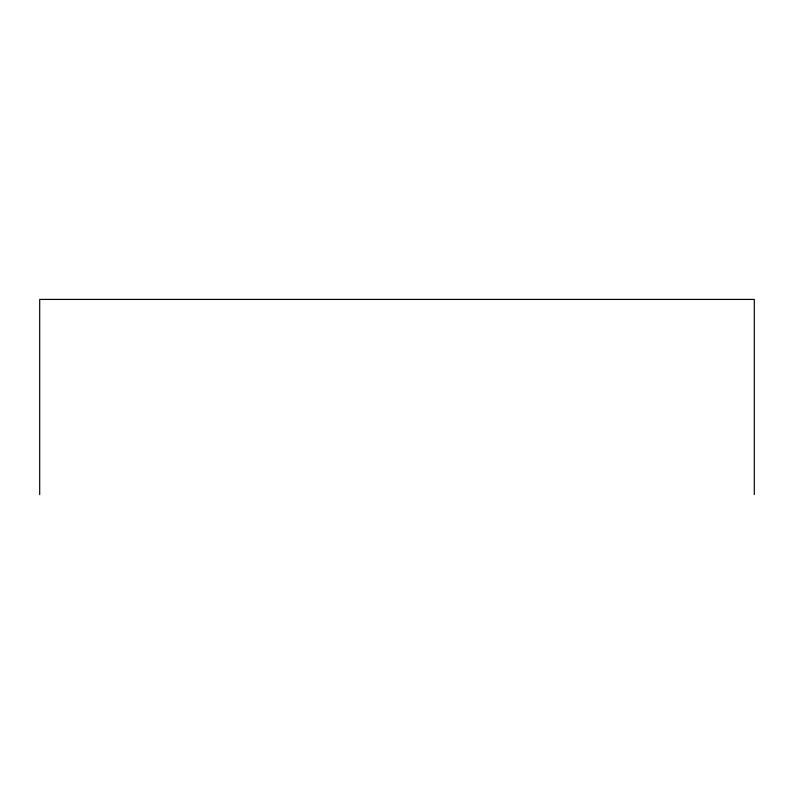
<?xml version="1.0" encoding="UTF-8"?>
<svg xmlns="http://www.w3.org/2000/svg" width="794" height="794" viewBox="0 0 794 794"><rect width="100%" height="100%" fill="white"/><g stroke="black" fill="none" stroke-linecap="round" stroke-linejoin="round"><path stroke-width="1.19" d="M754.3 494.583L754.3 299.417L39.7 299.417L39.7 494.583"/></g></svg>
